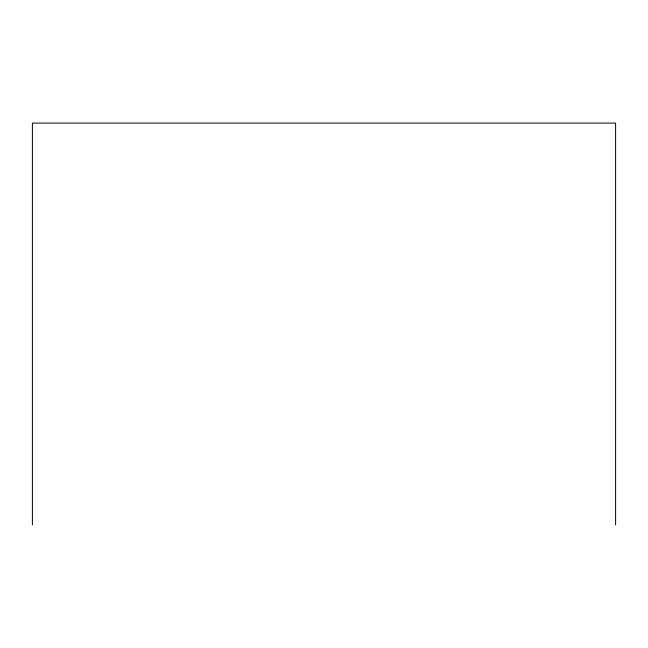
<?xml version="1.0" encoding="UTF-8"?>
<svg xmlns="http://www.w3.org/2000/svg" width="648" height="648" viewBox="0 0 648 648"><rect width="100%" height="100%" fill="white"/><g stroke="black" fill="none" stroke-linecap="round" stroke-linejoin="round"><path stroke-width="0.97" d="M615.6 524.912L615.6 123.088L32.4 123.088L32.4 524.912"/></g></svg>
